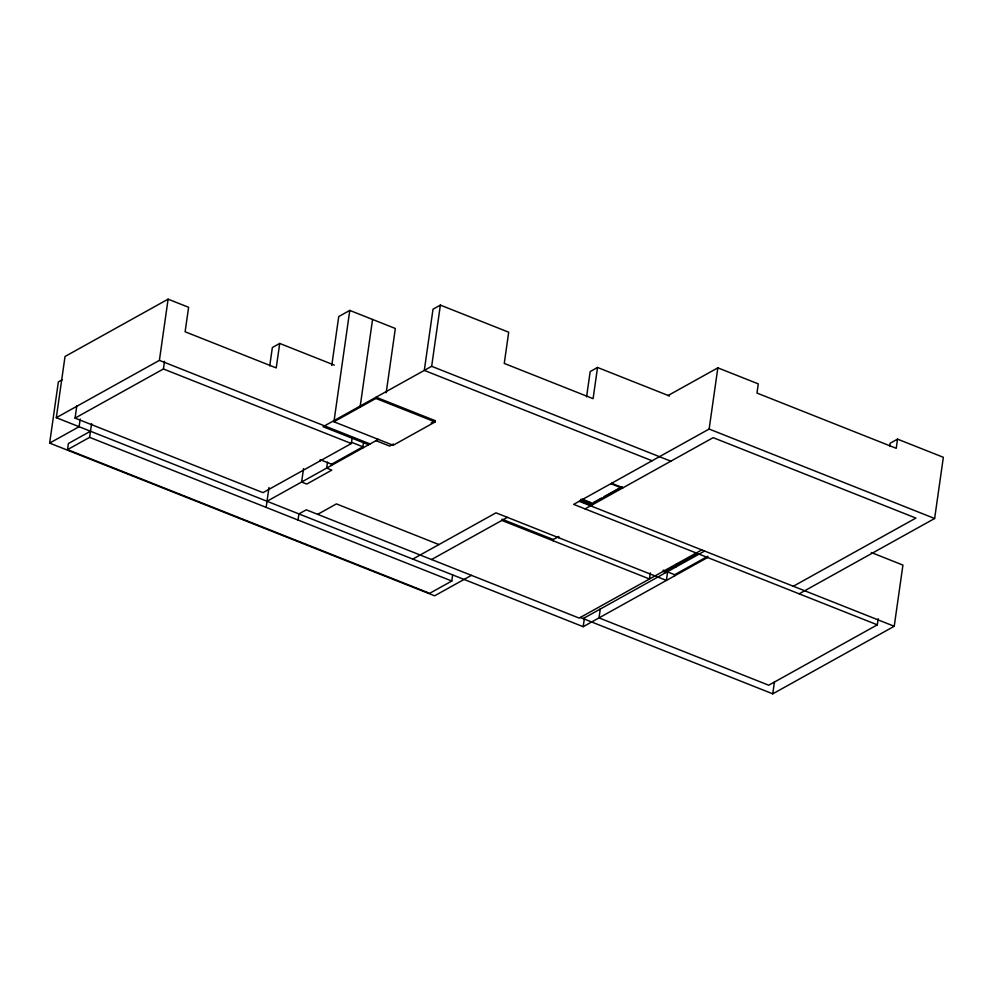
<?xml version="1.0" encoding="UTF-8"?>
<svg xmlns="http://www.w3.org/2000/svg" width="993" height="993" viewBox="0 0 993 993"><rect width="100%" height="100%" fill="white"/><g stroke="black" fill="none" stroke-linecap="round" stroke-linejoin="round"><path stroke-width="1.49" d="M471.414 575.344L434.599 595.812L49.65 443.089L58.364 381.895L62.373 379.661M697.93 553.635L666.117 571.323L665.943 572.539L663.101 571.409L663.274 570.193L674.657 574.711L707.798 556.279L707.624 557.507L583.189 626.695L56.316 417.681L65.029 356.487L168.102 299.166L188.608 307.296L185.12 331.774L276.228 367.919L279.716 343.441L334.281 365.101M452.659 574.91L451.79 581.029L429.708 593.317L67.536 449.63L68.405 443.511L90.487 431.235M352.155 437.801L351.336 443.523L262.996 492.652L75.071 418.103L76.821 405.864M80.185 419.071L79.105 426.717L49.65 443.089M67.536 449.63L89.618 437.354L91.579 423.589M56.316 417.681L159.401 360.36L168.102 299.166M75.071 418.103L163.423 368.974L164.515 361.328M269.736 365.896L272.355 347.538L279.716 343.441M266.149 507.386L268.979 487.501M303.535 468.609L301.624 482.027L306.75 484.063L331.786 470.136L326.66 468.1L327.504 462.142M298.037 520.034L298.905 513.915L306.266 509.819L579.167 618.093L701.753 549.923M331.774 365.498L338.737 316.544L349.784 310.412L395.338 328.484L386.19 392.731M320.056 460.926L320.23 459.697M333.933 421.777L375.9 398.441L376.074 397.212L435.294 420.709L435.12 421.938L393.154 445.274L333.933 421.777L349.784 310.412M331.439 465.444L331.612 464.215L362.904 446.813L351.522 442.295M360.149 406.646L372.561 319.448M362.73 448.042L363.55 442.319M393.154 445.274L393.327 444.045L389.653 446.093L375.987 440.669M368.626 444.765L323.06 426.692L431.657 366.305L440.371 305.112L508.701 332.221L504.258 363.426L593.094 398.677L597.538 367.46L669.468 395.996M553.113 540.763L553.287 539.534L558.811 536.468L558.637 537.685M586.578 396.828L590.177 371.556L597.538 367.46M592.312 503.166L592.051 504.99L580.669 500.472M583.189 626.695L584.505 617.522M600.331 608.721L599.027 617.894L768.719 685.22L877.315 624.833L878.184 618.713M650.353 572.874L649.484 578.981L501.862 520.419M667.693 571.26L666.39 580.433L495.991 512.835L412.803 559.096M674.483 575.928L674.657 574.711M675.724 567.214L676.159 564.21M877.315 624.833L573.669 504.37L709.139 429.038L717.852 367.844L758.28 383.881L756.976 393.067L896.232 448.315L897.535 439.129L943.35 457.301L934.636 518.495L799.166 593.826M580.272 617.472L772.753 693.834L774.49 681.595M889.74 446.291L890.175 443.226L897.535 439.129M772.753 693.834L894.221 626.273L902.935 565.091L871.333 552.542M440.371 305.112L433.01 309.208L424.296 370.401L652.078 460.764M267.018 501.266L378.432 439.303M431.235 422.968L435.294 420.709M317.661 514.337L336.428 503.898L438.931 544.561M668.028 395.549L717.852 367.844M431.545 559.518L507.386 517.353M593.628 502.433L601.497 498.052M604.129 496.587L621.184 487.104M622.412 486.98L591.493 504.183L591.319 505.4L579.924 500.882M585.063 508.888L713.16 437.652L915.894 518.073L793.308 586.242M583.114 618.602L704.596 551.053M709.139 429.038L934.636 518.495M431.657 366.305L670.834 461.186M611.589 483.281L622.971 487.799M610.844 483.69L622.239 488.208M375.9 398.441L435.12 421.938M582.345 499.206L590.885 502.595M580.843 499.256L592.225 503.774M584.368 501.353L590.065 503.612M579.192 501.291L894.221 626.273M159.401 360.36L370.091 443.945M163.423 368.974L351.336 443.523M502.036 519.202L553.287 539.534M321.645 460.268L331.612 464.215M89.618 437.354L451.79 581.029"/></g></svg>
